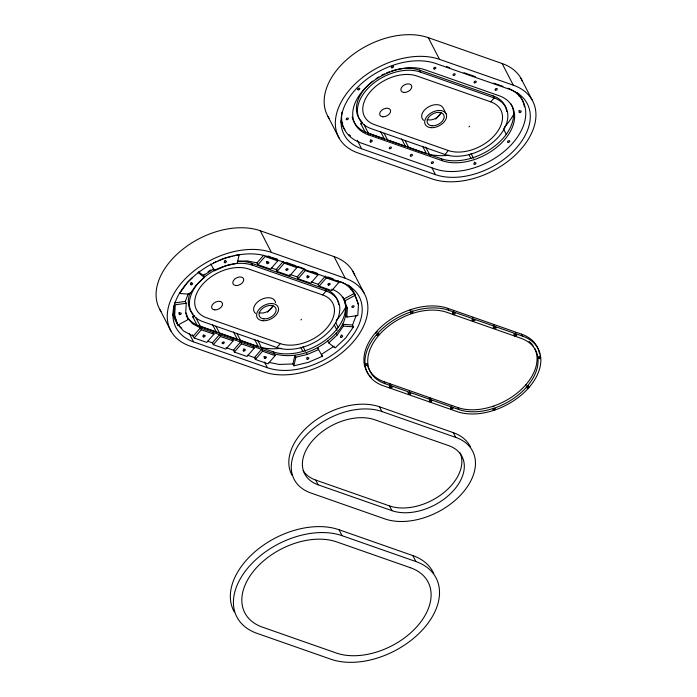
<?xml version="1.0" encoding="UTF-8"?>
<svg xmlns="http://www.w3.org/2000/svg" width="697" height="697" viewBox="0 0 697 697"><rect width="100%" height="100%" fill="white"/><g stroke="black" fill="none" stroke-linecap="round" stroke-linejoin="round"><path stroke-width="1.05" d="M188.382 293.402L185.306 301.426L186.256 303.265L185.75 311.881L188.242 319.496L177.779 325.124L173.719 313.746L174.215 305.112M177.779 325.124L174.668 315.584L175.295 304.789L186.256 303.265M188.242 319.496L187.293 317.658L192.599 323.757L200.37 327.921L274.209 353.788C296.661 360.105 320.899 349.606 336.259 333.079C348.997 321.099 351.166 295.511 331.702 289.194M346.845 317.074L347.35 308.457L343.909 299.004L354.372 293.376L358.441 304.755L357.805 315.549L346.845 317.074L345.895 315.236M239.219 254.544L237.285 263.161L225.793 265.879L214.571 270.741L210.764 264.041M293.89 365.794L292.94 363.956L294.866 355.339L295.824 357.178L293.89 365.794L308.274 362.388L322.336 356.298L321.387 354.459L334.168 346.113M327.782 341.094L328.731 342.933L335.118 347.951L345.738 337.906L353.475 326.858L352.525 325.02L356.141 315.593M328.731 342.933L337.209 334.917L343.386 326.1L353.475 326.858M200.37 327.921L193.217 336.146L183.485 330.927L176.829 323.286M237.328 261.279L247.296 260.922L256.993 262.874L263.501 255.398M194.167 337.984L201.32 329.768L213.944 334.185L206.782 342.41L194.167 337.984L192.529 334.821M257.951 264.712L265.104 256.487L277.72 260.913L270.567 269.129L257.951 264.712L256.993 262.874M213.308 344.693L220.47 336.477L233.086 340.894L225.933 349.11L213.308 344.693L212.358 342.854L219.52 334.63L220.47 336.477M277.092 271.421L284.245 263.196L296.87 267.622L289.717 275.838L277.092 271.421L276.143 269.573L283.296 261.358L284.245 263.196M267.578 312.151L273.076 305.826M435.642 119.074L441.149 112.748M234.349 352.063L241.502 343.839L254.126 348.265L246.973 356.481L234.349 352.063L233.399 350.225L240.552 342L241.502 343.839M298.133 278.783L305.286 270.567L317.91 274.984L310.757 283.209L298.133 278.783L297.183 276.944L304.336 268.728L305.286 270.567M255.381 359.425L262.534 351.21L275.158 355.627L268.005 363.851L255.381 359.425L254.431 357.587L261.584 349.371L262.534 351.21M319.165 286.153L326.318 277.937L338.942 282.355L331.789 290.571L319.165 286.153L318.215 284.315L325.368 276.09L326.318 277.937M223.336 266.489A40.87 26.495 -27.3 0 0 190.987 295.136A40.87 26.495 -27.3 0 0 203.036 321.7L276.875 347.559L280.316 343.612A35.172 22.792 -27.3 0 0 326.745 328.121A35.172 22.792 -27.3 0 0 322.685 294.944L326.118 290.998L325.098 289.011L251.251 263.144A40.87 26.495 -27.3 0 0 237.616 261.392M300.93 319.932L301.496 319.278M444.947 154.481A40.87 26.495 -27.3 0 0 498.904 136.473A40.87 26.495 -27.3 0 0 494.19 97.92L420.352 72.052A40.87 26.495 -27.3 0 0 366.395 90.061A40.87 26.495 -27.3 0 0 371.109 128.623L444.947 154.481L448.38 150.535A35.172 22.792 -27.3 0 0 494.809 135.044A35.172 22.792 -27.3 0 0 490.749 101.858L494.19 97.92L493.162 95.933L419.324 70.066A40.87 26.495 -27.3 0 0 391.365 71.085M469.003 126.845L469.569 126.201M192.677 277.415L187.371 282.433L179.626 293.481L189.715 294.239L195.892 285.422L204.369 277.406L203.419 275.559L198.636 271.804M203.419 275.559L213.622 268.903L214.571 270.741M344.858 300.843L355.322 295.214M213.578 262.821L216.392 261.61M218.266 260.8L223.894 258.36M295.824 357.178L307.307 354.459L318.529 349.598L317.579 347.759L322.336 356.298M224.826 257.96L232.023 256.252M234.079 255.764L238.191 254.788M174.346 302.951L185.306 301.426M292.94 363.956L279.201 364.453L269.077 362.414M352.525 325.02L342.436 324.262L343.386 326.1M329.062 118.272A67.644 43.841 -27.3 0 1 349.964 56.901A67.644 43.841 -27.3 0 1 428.289 37.655L502.128 63.523A67.644 43.841 -27.3 0 1 522.332 81.087M439.476 59.332L513.314 85.2A67.644 43.841 -27.3 0 1 521.121 149.01A67.644 43.841 -27.3 0 1 431.818 178.815L357.979 152.957A67.644 43.841 -27.3 0 1 350.173 89.138A67.644 43.841 -27.3 0 1 439.476 59.332L428.289 37.655M446.577 66.598L449.652 67.679M464.01 72.706L475.293 76.661M493.755 83.126L502.981 86.358M490.749 101.858L416.911 75.999A35.172 22.792 -27.3 0 0 370.482 91.49A35.172 22.792 -27.3 0 0 374.542 124.676L448.38 150.535M352.194 116.991A47.004 30.468 -27.3 0 0 367.415 132.866L441.253 158.724A47.004 30.468 -27.3 0 0 494.826 146.03A47.004 30.468 -27.3 0 0 510.962 103.94M367.868 133.205L384.274 138.956M387.349 140.027L404.783 146.135M407.858 147.215L424.273 152.965M368.434 134.843L442.273 160.711A47.004 30.468 -27.3 0 0 504.332 140.001A47.004 30.468 -27.3 0 0 498.904 95.655L425.065 69.787A47.004 30.468 -27.3 0 0 363.015 90.497A47.004 30.468 -27.3 0 0 368.434 134.843L367.415 132.866M361.621 148.775L435.459 174.633A61.606 39.929 -27.3 0 0 516.782 147.494A61.606 39.929 -27.3 0 0 509.673 89.373L435.834 63.514A61.606 39.929 -27.3 0 0 354.503 90.654A61.606 39.929 -27.3 0 0 361.621 148.775L357.239 140.289M160.998 311.35A67.644 43.841 -27.3 0 1 181.9 249.979A67.644 43.841 -27.3 0 1 260.216 230.733L334.055 256.601A67.644 43.841 -27.3 0 1 354.66 275.141M368.077 373.557A54.479 35.312 -27.3 0 1 384.483 324A54.479 35.312 -27.3 0 1 447.779 308.327L521.617 334.185A54.479 35.312 -27.3 0 1 539.504 353.876M448.798 310.304L522.637 336.172A54.479 35.312 -27.3 0 1 528.927 387.567A54.479 35.312 -27.3 0 1 457.005 411.57L383.167 385.711A54.479 35.312 -27.3 0 1 376.877 334.307A54.479 35.312 -27.3 0 1 448.798 310.304L447.779 308.327M471.956 319.479L475.006 320.55M493.337 326.971L496.395 328.043M513.706 334.107L516.765 335.179M271.403 252.41L345.242 278.277A67.644 43.841 -27.3 0 1 353.048 342.096A67.644 43.841 -27.3 0 1 263.745 371.893L189.906 346.034A67.644 43.841 -27.3 0 1 182.1 282.215A67.644 43.841 -27.3 0 1 271.403 252.41L260.216 230.733M268.031 256.008L270.95 257.027M272.353 257.524L277.484 259.319M286.214 262.377L291.067 264.076M291.843 264.346L294.918 265.426M297.994 266.507L303.125 268.301M312.108 271.447L316.961 273.146L317.91 274.984M327.738 276.918L333.14 278.817M267.003 262.516L267.831 262.813M307.177 276.596L308.022 276.883M328.209 283.958L329.054 284.254M271.351 267.901L277.511 270.053M289.813 274.365L298.02 277.24M311.35 281.91L318.529 284.42M224.321 266.149A40.87 26.495 -27.3 0 1 252.279 265.13L326.118 290.998A40.87 26.495 -27.3 0 1 330.831 329.559A40.87 26.495 -27.3 0 1 276.875 347.559M322.685 294.944L248.846 269.077A35.172 22.792 -27.3 0 0 202.418 284.568A35.172 22.792 -27.3 0 0 206.478 317.754L280.316 343.612M369.61 370.412A51.5 33.378 -27.3 0 0 383.934 381.66L457.772 407.527A51.5 33.378 -27.3 0 0 515.902 394.066A51.5 33.378 -27.3 0 0 534.608 348.343M384.962 383.646L458.8 409.514A51.5 33.378 -27.3 0 0 526.784 386.818A51.5 33.378 -27.3 0 0 520.842 338.228L447.004 312.369A51.5 33.378 -27.3 0 0 379.02 335.057A51.5 33.378 -27.3 0 0 384.962 383.646L383.934 381.66M389.318 386.234L392.394 387.314M407.78 392.707L410.855 393.779M429.317 400.252L431.365 400.967M450.854 407.789L452.902 408.512M186.265 315.671A47.004 30.468 -27.3 0 0 199.342 325.943L273.18 351.811A47.004 30.468 -27.3 0 0 326.762 339.117A47.004 30.468 -27.3 0 0 342.889 297.018M199.795 326.283L216.201 332.033M219.276 333.114L236.71 339.221M239.794 340.293L256.2 346.043A61.606 39.929 -27.3 0 0 258.151 346.67M203.21 335.788L204.055 336.085M222.36 342.497L223.197 342.793M243.392 349.868L244.238 350.164M264.424 357.239L265.269 357.526M207.567 341.173L212.698 342.968M226.028 347.637L234.236 350.513M247.566 355.182L255.773 358.058M292.139 475.415A58.888 38.161 -27.3 0 1 312.343 422.678A58.888 38.161 -27.3 0 1 379.456 406.778L453.294 432.645A58.888 38.161 -27.3 0 1 470.588 447.274M193.548 341.852L267.387 367.72A61.606 39.929 -27.3 0 0 348.709 340.572A61.606 39.929 -27.3 0 0 341.6 282.459L267.761 256.592A61.606 39.929 -27.3 0 0 186.439 283.731A61.606 39.929 -27.3 0 0 193.548 341.852L189.166 333.366M381.912 411.535L455.751 437.402A58.888 38.161 -27.3 0 1 462.547 492.953A58.888 38.161 -27.3 0 1 384.814 518.899L310.975 493.032A58.888 38.161 -27.3 0 1 304.18 437.481A58.888 38.161 -27.3 0 1 381.912 411.535L379.456 406.778M303.108 470.632A47.004 30.468 -27.3 0 0 315.671 480.05L389.51 505.917A47.004 30.468 -27.3 0 0 441.898 494.138A47.004 30.468 -27.3 0 0 460.107 452.902M318.128 484.816L391.967 510.674A47.004 30.468 -27.3 0 0 454.017 489.965A47.004 30.468 -27.3 0 0 448.598 445.618L374.759 419.76A47.004 30.468 -27.3 0 0 312.7 440.469A47.004 30.468 -27.3 0 0 318.128 484.816L315.671 480.05M234.331 611.992A70.58 45.741 -27.3 0 1 258.543 548.783A70.58 45.741 -27.3 0 1 338.986 529.729L412.824 555.596A70.58 45.741 -27.3 0 1 433.804 573.675M342.061 535.679L415.9 561.547A70.58 45.741 -27.3 0 1 424.046 628.128A70.58 45.741 -27.3 0 1 330.875 659.223L257.036 633.355A70.58 45.741 -27.3 0 1 248.89 566.774A70.58 45.741 -27.3 0 1 342.061 535.679L338.986 529.729M286.145 269.216L286.981 269.521M339.761 281.466C350.312 284.942 355.705 294.735 358.441 304.755M197.992 272.388L204.369 277.406M520.947 78.299L532.133 99.967M502.128 63.523L513.314 85.2M503.356 128.71L506.249 134.312M471.076 153.549L473.481 158.219M469.011 154.656L470.937 158.393M445.967 113.524L442.97 107.713A11.727 7.597 -27.3 0 0 427.575 107.443A11.727 7.597 -27.3 0 0 423.645 120.337M419.324 70.066L420.352 72.052M441.253 158.724L442.273 160.711M425.649 147.006L429.988 155.405M521.617 334.185L522.637 336.172M422.626 146.248L426.477 153.715M432.053 168.038L435.459 174.633M405.105 140.567L408.477 147.102M401.594 138.877L405.445 146.344M384.064 133.205L387.915 140.672M380.553 131.515L384.413 138.982M363.956 124.624L368.286 133.031M360.924 123.874L365.263 132.273M452.597 312.7L453.625 314.687M327.973 116.504L339.16 138.18M457.772 407.527L458.8 409.514M453.294 432.645L455.751 437.402M352.874 271.377L364.061 293.054M334.055 256.601L345.242 278.277M337.993 280.516L338.942 282.355M346.4 306.619L347.35 308.457M335.771 322.72L338.176 327.39M334.185 324.767L337.078 330.361M336.259 333.079L337.209 334.917M295.92 265.775L296.87 267.622M276.77 259.075L277.72 260.913M389.51 505.917L391.967 510.674M412.824 555.596L415.9 561.547M306.358 352.621L307.307 354.459M303.003 346.627L305.408 351.297M300.938 347.742L302.864 351.471M251.251 263.144L252.279 265.13M273.18 351.811L275.158 355.627M257.585 340.084L261.915 348.483M254.553 339.326L258.413 346.792M264.468 362.065L267.387 367.72M253.177 346.426L254.126 348.265M237.032 333.645L240.404 340.18M233.521 331.964L237.372 339.43M232.136 339.056L233.086 340.894M215.992 326.283L219.851 333.75M212.489 324.593L216.34 332.06M212.994 332.347L213.944 334.185M195.883 317.71L200.701 327.041M199.342 325.943L201.32 329.768M192.86 316.952L196.711 324.419M173.719 313.746L174.668 315.584M159.901 309.581L171.087 331.258M185.733 312.901L186.979 316.708M193.426 317.257A1.176 0.758 -27.3 0 1 192.964 316.211A1.176 0.758 -27.3 0 1 194.594 315.584M370.778 139.679A1.176 0.758 -27.3 0 1 370.525 139.844M474.526 162.061A1.176 0.758 -27.3 0 1 474.274 162.235M519.16 110.466A1.176 0.758 -27.3 0 1 518.873 110.535M361.49 124.179A1.176 0.758 -27.3 0 1 360.959 123.238A1.176 0.758 -27.3 0 1 362.423 122.454M350.53 135.863A58.888 38.161 -27.3 0 1 348.944 134.521M344.928 129.912A58.888 38.161 -27.3 0 1 341.086 120.703M517.104 92.727A58.888 38.161 -27.3 0 1 524.388 106.841M508.017 88.179A58.888 38.161 -27.3 0 1 512.007 143.948A58.888 38.161 -27.3 0 1 435.12 168.927L361.281 143.068A58.888 38.161 -27.3 0 1 341.992 112.086M361.778 121.661A40.87 26.495 -27.3 0 1 372.738 81.105M376.136 78.622A40.87 26.495 -27.3 0 1 378.837 76.897M381.607 75.311A40.87 26.495 -27.3 0 1 384.465 73.865M386.417 72.985A40.87 26.495 -27.3 0 1 389.388 71.782M493.162 95.933A40.87 26.495 -27.3 0 1 506.693 111.485M440.408 113.846A9.139 5.924 -27.3 0 1 427.148 119.588M519.099 94.112A61.606 39.929 -27.3 0 1 519.073 96.151M513.192 115.162A61.606 39.929 -27.3 0 1 504.288 127.29M449.243 155.257A61.606 39.929 -27.3 0 1 428.254 154.15M342.724 123.386A61.606 39.929 -27.3 0 1 341.042 122.236M192.999 314.007A40.87 26.495 -27.3 0 1 190.107 292.757M203.071 275.489A40.87 26.495 -27.3 0 1 204.674 274.182M208.063 271.708A40.87 26.495 -27.3 0 1 210.764 269.974M325.098 289.011A40.87 26.495 -27.3 0 1 338.629 304.563M255.581 313.423A11.727 7.597 -27.3 0 1 260.826 299.736A11.727 7.597 -27.3 0 1 275.524 302.698M272.335 306.933A9.139 5.924 -27.3 0 1 259.075 312.665M351.027 287.19A61.606 39.929 -27.3 0 1 351.009 289.229M345.625 307.342A61.606 39.929 -27.3 0 1 336.215 320.367M281.179 348.334A61.606 39.929 -27.3 0 1 261.227 347.472M174.651 316.473A61.606 39.929 -27.3 0 1 172.978 315.323M181.656 328.287A58.888 38.161 -27.3 0 1 178.72 325.394M176.864 322.99A58.888 38.161 -27.3 0 1 173.013 313.781M348.282 285.09A58.888 38.161 -27.3 0 1 355.034 295.014M307.447 275.707A1.176 0.758 -27.3 0 1 307.168 275.829M267.3 261.715A1.176 0.758 -27.3 0 1 266.481 262.072M203.48 334.908A1.176 0.758 -27.3 0 1 203.202 335.03M243.915 348.814A1.176 0.758 -27.3 0 1 243.662 348.979M264.128 356.542A1.176 0.758 -27.3 0 1 263.858 356.55M307.246 357.282A1.176 0.758 -27.3 0 1 306.941 357.413M341.417 334.891A1.176 0.758 -27.3 0 1 341.208 335.091M225.201 260.321A1.176 0.758 -27.3 0 1 224.73 260.687M191.257 282.564A1.176 0.758 -27.3 0 1 190.717 282.851M179.565 312.578A1.176 0.758 -27.3 0 1 178.693 312.77M515.414 332.486A1.176 0.758 -27.3 0 1 515.458 332.887M493.249 324.889A1.176 0.758 -27.3 0 1 494.382 325.116M472.496 317.457A1.176 0.758 -27.3 0 1 473.019 317.492M453.041 312.631A1.176 0.758 -27.3 0 1 452.754 312.7M453.407 310.984A1.176 0.758 -27.3 0 1 453.843 311.141M451.299 405.506A1.176 0.758 -27.3 0 1 451.691 405.95M429.186 398.283A1.176 0.758 -27.3 0 1 430.598 398.396M409.427 390.869A1.176 0.758 -27.3 0 1 409.609 391.426M389.283 384.091A1.176 0.758 -27.3 0 1 390.407 384.317M527.49 385.711A1.176 0.758 -27.3 0 1 527.228 385.877M525.826 385.772A1.176 0.758 -27.3 0 1 526.479 384.561M492.491 406.76A1.176 0.758 -27.3 0 1 493.833 406.447M376.005 333.401A1.176 0.758 -27.3 0 1 377.365 331.833M365.001 363.398A1.176 0.758 -27.3 0 1 364.383 362.693M411.265 311.15A1.176 0.758 -27.3 0 1 411.003 311.315M409.636 310.574A1.176 0.758 -27.3 0 1 411.099 309.79M529.11 341.452A51.5 33.378 -27.3 0 1 533.118 345.86M369.149 369.567A51.5 33.378 -27.3 0 1 367.206 364.026M410.76 311.664A51.5 33.378 -27.3 0 1 412.842 311.001M371.518 377.513A54.479 35.312 -27.3 0 1 369.34 375.213M539.748 355.862A54.479 35.312 -27.3 0 1 539.835 358.798M527.899 385.589A54.479 35.312 -27.3 0 1 526.557 387.079M267.134 261.697A1.176 0.758 -27.3 0 1 266.568 261.837M267.082 262.421L266.899 262.63A1.176 0.758 -27.3 0 0 267.7 263.649A1.176 0.758 -27.3 0 0 268.876 262.281A1.176 0.758 -27.3 0 0 267.082 262.421M453.773 314.678L452.937 314.382A1.176 0.758 -27.3 0 1 453.773 313.084A1.176 0.758 -27.3 0 1 455.063 313.537A1.176 0.758 -27.3 0 1 453.773 314.678M410.489 567.75L336.651 541.891A61.606 39.929 -27.3 0 0 255.329 569.031A61.606 39.929 -27.3 0 0 262.438 627.152L336.276 653.011A61.606 39.929 -27.3 0 0 417.599 625.871A61.606 39.929 -27.3 0 0 410.489 567.75M495.706 90.192A1.176 0.758 -27.3 0 0 497.266 88.972A1.176 0.758 -27.3 0 0 495.541 88.841A1.176 0.758 -27.3 0 0 495.706 90.192M474.674 82.83A1.176 0.758 -27.3 0 0 476.234 81.601A1.176 0.758 -27.3 0 0 474.509 81.471A1.176 0.758 -27.3 0 0 474.674 82.83M453.642 75.459A1.176 0.758 -27.3 0 0 455.193 74.231A1.176 0.758 -27.3 0 0 453.477 74.1A1.176 0.758 -27.3 0 0 453.642 75.459M434.275 69.003A1.176 0.758 -27.3 0 0 435.834 67.775A1.176 0.758 -27.3 0 0 434.109 67.644A1.176 0.758 -27.3 0 0 434.275 69.003M370.708 142.022A1.176 0.758 -27.3 0 0 372.268 140.803A1.176 0.758 -27.3 0 0 370.543 140.672A1.176 0.758 -27.3 0 0 370.708 142.022M389.858 148.731A1.176 0.758 -27.3 0 0 391.409 147.511A1.176 0.758 -27.3 0 0 389.693 147.381A1.176 0.758 -27.3 0 0 389.858 148.731M410.89 156.102A1.176 0.758 -27.3 0 0 412.45 154.873A1.176 0.758 -27.3 0 0 410.725 154.751A1.176 0.758 -27.3 0 0 410.89 156.102M431.922 163.473A1.176 0.758 -27.3 0 0 433.482 162.244A1.176 0.758 -27.3 0 0 431.757 162.113A1.176 0.758 -27.3 0 0 431.922 163.473M474.457 164.414A1.176 0.758 -27.3 0 0 476.016 163.185A1.176 0.758 -27.3 0 0 474.291 163.063A1.176 0.758 -27.3 0 0 474.457 164.414M508.183 142.371A1.176 0.758 -27.3 0 0 509.742 141.151A1.176 0.758 -27.3 0 0 508.017 141.021A1.176 0.758 -27.3 0 0 508.183 142.371M519.77 112.531A1.176 0.758 -27.3 0 0 521.156 111.189A1.176 0.758 -27.3 0 0 519.335 111.276A1.176 0.758 -27.3 0 0 519.77 112.531M391.958 67.809A1.176 0.758 -27.3 0 0 393.517 66.581A1.176 0.758 -27.3 0 0 391.792 66.45A1.176 0.758 -27.3 0 0 391.958 67.809M358.232 89.843A1.176 0.758 -27.3 0 0 359.791 88.624A1.176 0.758 -27.3 0 0 358.066 88.493A1.176 0.758 -27.3 0 0 358.232 89.843M346.792 119.692A1.176 0.758 -27.3 0 0 348.352 118.473A1.176 0.758 -27.3 0 0 346.627 118.342A1.176 0.758 -27.3 0 0 346.792 119.692M430.999 127.673A11.727 7.597 -27.3 0 0 446.585 115.423A11.727 7.597 -27.3 0 0 429.343 114.125A11.727 7.597 -27.3 0 0 430.999 127.673M432.027 125.774A9.139 5.924 -27.3 0 0 444.172 116.225A9.139 5.924 -27.3 0 0 430.737 115.223A9.139 5.924 -27.3 0 0 432.027 125.774M403.999 92.466A5.864 3.799 -27.3 0 0 411.796 86.341A5.864 3.799 -27.3 0 0 403.171 85.696A5.864 3.799 -27.3 0 0 403.999 92.466M382.81 116.8A5.864 3.799 -27.3 0 0 390.608 110.675A5.864 3.799 -27.3 0 0 381.982 110.03A5.864 3.799 -27.3 0 0 382.81 116.8M262.935 320.751A11.727 7.597 -27.3 0 0 278.521 308.501A11.727 7.597 -27.3 0 0 261.279 307.203A11.727 7.597 -27.3 0 0 262.935 320.751M263.954 318.86A9.139 5.924 -27.3 0 0 276.108 309.302A9.139 5.924 -27.3 0 0 262.664 308.301A9.139 5.924 -27.3 0 0 263.954 318.86M235.926 285.543A5.864 3.799 -27.3 0 0 243.723 279.419A5.864 3.799 -27.3 0 0 235.098 278.774A5.864 3.799 -27.3 0 0 235.926 285.543M214.746 309.886A5.864 3.799 -27.3 0 0 222.535 303.753A5.864 3.799 -27.3 0 0 213.918 303.108A5.864 3.799 -27.3 0 0 214.746 309.886M514.935 335.884A1.176 0.758 -27.3 0 0 516.494 334.656A1.176 0.758 -27.3 0 0 514.769 334.525A1.176 0.758 -27.3 0 0 514.935 335.884M493.903 328.514A1.176 0.758 -27.3 0 0 495.462 327.294A1.176 0.758 -27.3 0 0 493.737 327.163A1.176 0.758 -27.3 0 0 493.903 328.514M472.871 321.151A1.176 0.758 -27.3 0 0 474.43 319.923A1.176 0.758 -27.3 0 0 472.705 319.792A1.176 0.758 -27.3 0 0 472.871 321.151M389.937 387.715A1.176 0.758 -27.3 0 0 391.496 386.486A1.176 0.758 -27.3 0 0 389.771 386.365A1.176 0.758 -27.3 0 0 389.937 387.715M409.087 394.424A1.176 0.758 -27.3 0 0 410.646 393.195A1.176 0.758 -27.3 0 0 408.921 393.064A1.176 0.758 -27.3 0 0 409.087 394.424M430.119 401.794A1.176 0.758 -27.3 0 0 431.678 400.566A1.176 0.758 -27.3 0 0 429.953 400.435A1.176 0.758 -27.3 0 0 430.119 401.794M451.151 409.156A1.176 0.758 -27.3 0 0 452.71 407.937A1.176 0.758 -27.3 0 0 450.985 407.806A1.176 0.758 -27.3 0 0 451.151 409.156M538.999 358.214A1.176 0.758 -27.3 0 0 540.384 356.881A1.176 0.758 -27.3 0 0 538.563 356.969A1.176 0.758 -27.3 0 0 538.999 358.214M411.195 313.493A1.176 0.758 -27.3 0 0 412.746 312.273A1.176 0.758 -27.3 0 0 411.03 312.143A1.176 0.758 -27.3 0 0 411.195 313.493M377.46 335.536A1.176 0.758 -27.3 0 0 379.02 334.307A1.176 0.758 -27.3 0 0 377.295 334.185A1.176 0.758 -27.3 0 0 377.46 335.536M527.411 388.063A1.176 0.758 -27.3 0 0 528.971 386.835A1.176 0.758 -27.3 0 0 527.246 386.704A1.176 0.758 -27.3 0 0 527.411 388.063M493.685 410.106A1.176 0.758 -27.3 0 0 495.245 408.878A1.176 0.758 -27.3 0 0 493.52 408.747A1.176 0.758 -27.3 0 0 493.685 410.106M366.021 365.385A1.176 0.758 -27.3 0 0 367.58 364.156A1.176 0.758 -27.3 0 0 365.855 364.034A1.176 0.758 -27.3 0 0 366.021 365.385M352.516 307.447A1.176 0.758 -27.3 0 0 354.059 306.21A1.176 0.758 -27.3 0 0 352.325 306.096A1.176 0.758 -27.3 0 0 352.516 307.447M179.913 314.608A1.176 0.758 -27.3 0 0 181.185 313.223A1.176 0.758 -27.3 0 0 179.321 313.432A1.176 0.758 -27.3 0 0 179.913 314.608M191.109 284.768A1.176 0.758 -27.3 0 0 192.668 283.54A1.176 0.758 -27.3 0 0 190.943 283.409A1.176 0.758 -27.3 0 0 191.109 284.768M307.36 359.338A1.176 0.758 -27.3 0 0 308.893 358.092A1.176 0.758 -27.3 0 0 307.15 357.997A1.176 0.758 -27.3 0 0 307.36 359.338M224.992 262.725A1.176 0.758 -27.3 0 0 226.377 261.392A1.176 0.758 -27.3 0 0 224.547 261.48A1.176 0.758 -27.3 0 0 224.992 262.725M341.068 337.296A1.176 0.758 -27.3 0 0 342.619 336.067A1.176 0.758 -27.3 0 0 340.903 335.937A1.176 0.758 -27.3 0 0 341.068 337.296M264.808 358.389A1.176 0.758 -27.3 0 0 266.359 357.16A1.176 0.758 -27.3 0 0 264.642 357.038A1.176 0.758 -27.3 0 0 264.808 358.389M286.511 270.375A1.176 0.758 -27.3 0 0 288.079 269.155A1.176 0.758 -27.3 0 0 286.354 269.025A1.176 0.758 -27.3 0 0 286.511 270.375M307.551 277.746A1.176 0.758 -27.3 0 0 309.111 276.517A1.176 0.758 -27.3 0 0 307.386 276.395A1.176 0.758 -27.3 0 0 307.551 277.746M328.592 285.117A1.176 0.758 -27.3 0 0 330.143 283.888A1.176 0.758 -27.3 0 0 328.426 283.757A1.176 0.758 -27.3 0 0 328.592 285.117M243.776 351.018A1.176 0.758 -27.3 0 0 245.327 349.798A1.176 0.758 -27.3 0 0 243.61 349.667A1.176 0.758 -27.3 0 0 243.776 351.018M203.585 336.947A1.176 0.758 -27.3 0 0 205.145 335.719A1.176 0.758 -27.3 0 0 203.419 335.588A1.176 0.758 -27.3 0 0 203.585 336.947M222.735 343.656A1.176 0.758 -27.3 0 0 224.295 342.427A1.176 0.758 -27.3 0 0 222.57 342.297A1.176 0.758 -27.3 0 0 222.735 343.656"/></g></svg>
